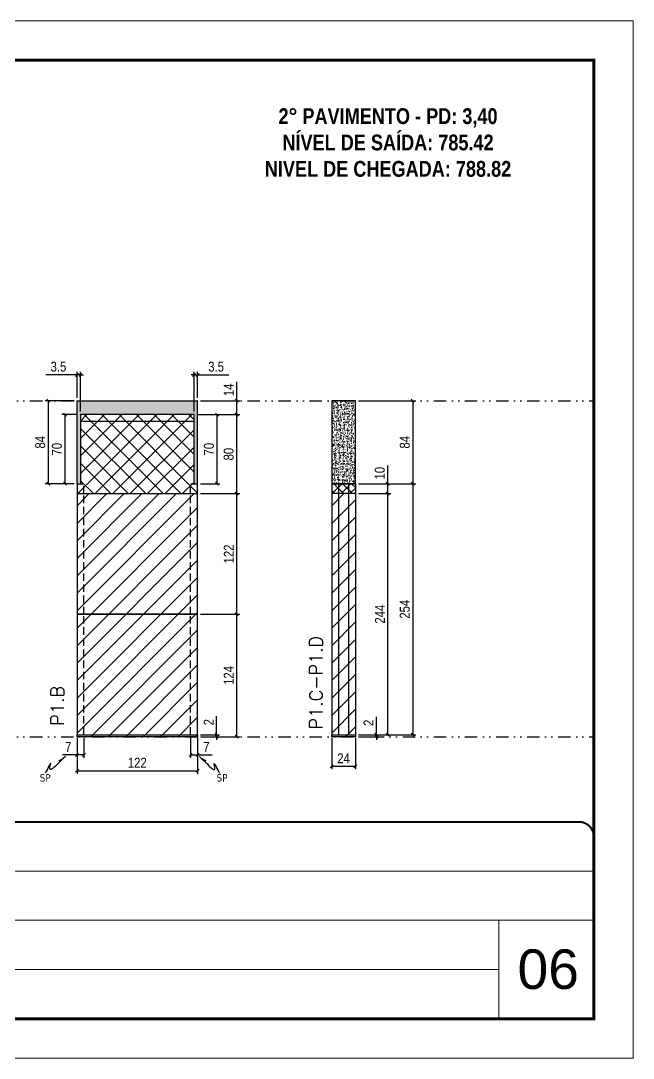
# Model space of a CAD drawing. Extents: x 2201 to 8455, y 252 to 7045.
# Drawn here: x 4665 to 5285, y 4846 to 5896 of the extents above; entities that cross this region are included whole.
import ezdxf

# ---------------------------------------------------------------- set-up
doc = ezdxf.new("R2010")
doc.units = 0
for name, pattern in [('CONTINUO', [0]), ('DASHED', [0.75, 0.5, -0.25]), ('DIVIDE2', [0.625, 0.25, -0.125, 0, -0.125, 0, -0.125]), ('HIDDEN', [0.375, 0.25, -0.125])]:
    doc.linetypes.add(name, pattern=pattern)
for name, color, linetype, lineweight in [('CARIMBO', 255, 'Continuous', 9), ('Folhas', 255, 'Continuous', 9), ('Hachura', 251, 'Continuous', 9), ('SARRAFO DE PRESSAO', 251, 'DASHED', 9), ('Texto Seção', 7, 'Continuous', 15)]:
    doc.layers.add(name, color=color, linetype=linetype, lineweight=lineweight)
for name, color, linetype in [('COTA', 241, 'Continuous'), ('NOMENCLATURA', 7, 'Continuous'), ('Nível', 160, 'Continuous'), ('Painéis', 200, 'Continuous'), ('SARR_2.2x7', 40, 'Continuous'), ('Sarrafo de Pressão', 42, 'HIDDEN'), ('texto', 7, 'Continuous')]:
    doc.layers.add(name, color=color, linetype=linetype)
doc.styles.add('ARIAL', font='arial.ttf')
doc.styles.add('COTA TECNICA', font='techl___.ttf', dxfattribs={"height": 10})
doc.styles.add('COTA TECNICA-50', font='techl___.ttf', dxfattribs={"height": 10})
doc.styles.add('REGUA-120', font='ROMANS.shx', dxfattribs={"height": 15})
doc.styles.add('ROMANC', font='techb___.ttf', dxfattribs={"height": 2.5})
doc.styles.get("Standard").update_dxf_attribs({"font": 'arial.ttf'})
doc.dimstyles.new('COTA PAINEL-50', dxfattribs={"dimtxt": 10, "dimasz": 3, "dimexe": 3, "dimexo": 3, "dimgap": 3, "dimtad": 1, "dimdec": 1, "dimzin": 12, "dimdsep": 46, "dimtxsty": 'COTA TECNICA-50', "dimblk1": 'OBLIQUE', "dimblk2": 'OBLIQUE', "dimsah": 1, "dimcen": 0.9, "dimclrd": 4, "dimclre": 4, "dimclrt": 240, "dimadec": 1, "dimazin": 3, "dimtfac": 1, "dimtdec": 1, "dimtmove": 0, "dimatfit": 3, "dimfxl": 1, "dimtolj": 1, "dimtzin": 12, "dimarcsym": 0})
doc.dimstyles.new('PAINEL', dxfattribs={"dimtxt": 10, "dimasz": 3, "dimexe": 3, "dimexo": 3, "dimgap": 3, "dimtad": 1, "dimdec": 1, "dimzin": 12, "dimdsep": 46, "dimtxsty": 'COTA TECNICA', "dimblk1": 'OBLIQUE', "dimblk2": 'OBLIQUE', "dimsah": 1, "dimcen": 0.9, "dimclrd": 4, "dimclre": 4, "dimclrt": 240, "dimadec": 1, "dimazin": 3, "dimtfac": 1, "dimtdec": 1, "dimtmove": 0, "dimatfit": 3, "dimfxl": 1, "dimtolj": 1, "dimtzin": 12, "dimarcsym": 0})
doc.dimstyles.get("Standard").update_dxf_attribs({"dimtxt": 0.18, "dimasz": 0.18, "dimexe": 0.18, "dimexo": 0.0625, "dimgap": 0.09, "dimtad": 0, "dimtih": 1, "dimtoh": 1, "dimdec": 4, "dimzin": 0, "dimdsep": 46, "dimtxsty": 'Standard', "dimcen": 0.09, "dimadec": 0, "dimazin": 0, "dimtfac": 1, "dimtdec": 4, "dimtofl": 0, "dimtmove": 0, "dimatfit": 3, "dimfxl": 1, "dimtolj": 1, "dimtzin": 0, "dimarcsym": 0})

# ---------------------------------------------------------------- blocks, each defined once
blk = doc.blocks.new('9999999999')
at = {"color": 30, "linetype": 'CONTINUO'}
for p, q in [((98564.6, 34379.6), (99584, 34379.6)), ((98564.6, 34329.8), (99488, 34329.8)), ((99584, 34329.8), (99488, 34329.8)), ((99488, 34329.8), (99488, 34230.2)), ((98564.6, 34280), (99488, 34280))]:
    blk.add_line(p, q, dxfattribs=at)
at = {"color": 30, "linetype": 'CONTINUO', "const_width": 2}
blk.add_lwpolyline([(99584, 34230.2), (99584, 34414.4, 0.414214), (99569, 34429.4), (98229, 34429.4, 0.414214), (98214, 34414.4), (98214, 34245.2, 0.414214), (98229, 34230.2), (99584, 34230.2)], format="xyb", dxfattribs=at)
at = {"layer": 'Folhas'}
blk.add_lwpolyline([(98139, 34190.2), (99624, 34190.2), (99624, 35240.2), (98139, 35240.2)], close=True, dxfattribs=at)
at = {"layer": 'Folhas', "color": 30, "const_width": 3}
blk.add_lwpolyline([(98214, 34230.2), (99584, 34230.2), (99584, 35200.2), (98214, 35200.2)], close=True, dxfattribs=at)
blk = doc.blocks.new('_Oblique')
at = {"color": 0, "linetype": 'ByBlock', "lineweight": -2}
blk.add_line((-0.5, -0.5), (0.5, 0.5), dxfattribs=at)
blk = doc.blocks.new('*D369')
at = {"layer": 'COTA', "color": 4, "lineweight": -2, "transparency": 16777216}
for p, q in [((4721.8, 5170.5), (4721.8, 5134.1)), ((4843.8, 5170.5), (4843.8, 5134.1)), ((4721.8, 5137.1), (4843.8, 5137.1))]:
    blk.add_line(p, q, dxfattribs=at)
at = {"layer": 'Defpoints', "color": 0, "transparency": 16777216}
for p in [(4721.8, 5173.5), (4843.8, 5173.5), (4843.8, 5137.1)]:
    blk.add_point(p, dxfattribs=at)
at = {"layer": 'COTA', "color": 4, "lineweight": -2, "transparency": 16777216, "xscale": 3, "yscale": 3, "zscale": 3, "rotation": 180}
blk.add_blockref('_Oblique', (4721.8, 5137.1), dxfattribs=at)
at = {"layer": 'COTA', "color": 4, "lineweight": -2, "transparency": 16777216, "xscale": 3, "yscale": 3, "zscale": 3}
blk.add_blockref('_Oblique', (4843.8, 5137.1), dxfattribs=at)
at = {"layer": 'COTA', "color": 240, "transparency": 16777216, "insert": (4782.8, 5145.2), "char_height": 10, "attachment_point": 5, "style": 'COTA TECNICA'}
blk.add_mtext('\\A1;122', dxfattribs=at)
blk = doc.blocks.new('*D370')
at = {"layer": 'COTA', "color": 4, "lineweight": -2, "transparency": 16777216}
for p, q in [((4721.8, 5168.5), (4721.8, 5150)), ((4728.8, 5170.5), (4728.8, 5150)), ((4721.8, 5153), (4707.1, 5153)), ((4728.8, 5153), (4721.8, 5153))]:
    blk.add_line(p, q, dxfattribs=at)
at = {"layer": 'Defpoints', "color": 0, "transparency": 16777216}
for p in [(4721.8, 5171.5), (4728.8, 5173.5), (4721.8, 5153)]:
    blk.add_point(p, dxfattribs=at)
at = {"layer": 'COTA', "color": 4, "lineweight": -2, "transparency": 16777216, "xscale": 3, "yscale": 3, "zscale": 3, "rotation": 180}
blk.add_blockref('_Oblique', (4721.8, 5153), dxfattribs=at)
at = {"layer": 'COTA', "color": 4, "lineweight": -2, "transparency": 16777216, "xscale": 3, "yscale": 3, "zscale": 3}
blk.add_blockref('_Oblique', (4728.8, 5153), dxfattribs=at)
at = {"layer": 'COTA', "color": 240, "transparency": 16777216, "insert": (4712.9, 5161.1), "char_height": 10, "attachment_point": 5, "style": 'COTA TECNICA-50'}
blk.add_mtext('\\A1;7', dxfattribs=at)
blk = doc.blocks.new('*D371')
at = {"layer": 'COTA', "color": 4, "lineweight": -2, "transparency": 16777216}
for p, q in [((4836.8, 5170.5), (4836.8, 5150)), ((4843.8, 5168.5), (4843.8, 5150)), ((4836.8, 5153), (4843.8, 5153)), ((4843.8, 5153), (4858.5, 5153))]:
    blk.add_line(p, q, dxfattribs=at)
at = {"layer": 'Defpoints', "color": 0, "transparency": 16777216}
for p in [(4836.8, 5173.5), (4843.8, 5171.5), (4843.8, 5153)]:
    blk.add_point(p, dxfattribs=at)
at = {"layer": 'COTA', "color": 4, "lineweight": -2, "transparency": 16777216, "xscale": 3, "yscale": 3, "zscale": 3, "rotation": 180}
blk.add_blockref('_Oblique', (4836.8, 5153), dxfattribs=at)
at = {"layer": 'COTA', "color": 4, "lineweight": -2, "transparency": 16777216, "xscale": 3, "yscale": 3, "zscale": 3}
blk.add_blockref('_Oblique', (4843.8, 5153), dxfattribs=at)
at = {"layer": 'COTA', "color": 240, "transparency": 16777216, "insert": (4852.7, 5161.1), "char_height": 10, "attachment_point": 5, "style": 'COTA TECNICA-50'}
blk.add_mtext('\\A1;7', dxfattribs=at)
blk = doc.blocks.new('*D372')
at = {"layer": 'COTA', "color": 4, "linetype": 'ByBlock', "lineweight": -2, "transparency": 16777216}
for p, q in [((4846.8, 5295.5), (4886.5, 5295.5)), ((4883.5, 5171.5), (4883.5, 5295.5)), ((4846.8, 5171.5), (4886.5, 5171.5))]:
    blk.add_line(p, q, dxfattribs=at)
at = {"layer": 'Defpoints', "color": 0, "linetype": 'ByBlock', "transparency": 16777216}
for p in [(4843.8, 5295.5), (4883.5, 5295.5), (4843.8, 5171.5)]:
    blk.add_point(p, dxfattribs=at)
at = {"layer": 'COTA', "color": 4, "linetype": 'ByBlock', "lineweight": -2, "transparency": 16777216, "xscale": 3, "yscale": 3, "zscale": 3}
for p, rotation in [((4883.5, 5295.5), 90), ((4883.5, 5171.5), 270)]:
    blk.add_blockref('_Oblique', p, dxfattribs=dict(at, rotation=rotation))
at = {"layer": 'COTA', "color": 240, "linetype": 'ByBlock', "transparency": 16777216, "insert": (4875.4, 5233.5), "char_height": 10, "attachment_point": 5, "rotation": 90, "style": 'COTA TECNICA'}
blk.add_mtext('\\A1;124', dxfattribs=at)
blk = doc.blocks.new('*D373')
at = {"layer": 'COTA', "color": 4, "lineweight": -2, "transparency": 16777216}
for p, q in [((4863.1, 5173.5), (4863.1, 5192.3)), ((4846.8, 5173.5), (4866.1, 5173.5)), ((4846.8, 5171.5), (4866.1, 5171.5)), ((4863.1, 5171.5), (4863.1, 5173.5)), ((4863.1, 5171.5), (4863.1, 5168.5))]:
    blk.add_line(p, q, dxfattribs=at)
at = {"layer": 'Defpoints', "color": 0, "transparency": 16777216}
for p in [(4843.8, 5173.5), (4843.8, 5171.5), (4863.1, 5171.5)]:
    blk.add_point(p, dxfattribs=at)
at = {"layer": 'COTA', "color": 4, "lineweight": -2, "transparency": 16777216, "xscale": 3, "yscale": 3, "zscale": 3}
for p, rotation in [((4863.1, 5173.5), 270), ((4863.1, 5171.5), 90)]:
    blk.add_blockref('_Oblique', p, dxfattribs=dict(at, rotation=rotation))
at = {"layer": 'COTA', "color": 240, "transparency": 16777216, "insert": (4855.1, 5186.2), "char_height": 10, "attachment_point": 5, "rotation": 90, "style": 'COTA TECNICA-50'}
blk.add_mtext('\\A1;2', dxfattribs=at)
blk = doc.blocks.new('*D374')
at = {"layer": 'COTA', "color": 4, "linetype": 'ByBlock', "lineweight": -2, "transparency": 16777216}
for p, q in [((4846.8, 5295.5), (4886.5, 5295.5)), ((4883.5, 5171.5), (4883.5, 5295.5)), ((4846.8, 5171.5), (4886.5, 5171.5))]:
    blk.add_line(p, q, dxfattribs=at)
at = {"layer": 'Defpoints', "color": 0, "linetype": 'ByBlock', "transparency": 16777216}
for p in [(4843.8, 5295.5), (4883.5, 5295.5), (4843.8, 5171.5)]:
    blk.add_point(p, dxfattribs=at)
at = {"layer": 'COTA', "color": 4, "linetype": 'ByBlock', "lineweight": -2, "transparency": 16777216, "xscale": 3, "yscale": 3, "zscale": 3}
for p, rotation in [((4883.5, 5295.5), 90), ((4883.5, 5171.5), 270)]:
    blk.add_blockref('_Oblique', p, dxfattribs=dict(at, rotation=rotation))
at = {"layer": 'COTA', "color": 240, "linetype": 'ByBlock', "transparency": 16777216, "insert": (4875.4, 5233.5), "char_height": 10, "attachment_point": 5, "rotation": 90, "style": 'COTA TECNICA'}
blk.add_mtext('\\A1;124', dxfattribs=at)
blk = doc.blocks.new('*D375')
at = {"layer": 'COTA', "color": 4, "lineweight": -2, "transparency": 16777216}
for p, q in [((4843.3, 5497.5), (4886.5, 5497.5)), ((4883.5, 5417.5), (4883.5, 5497.5)), ((4846.8, 5417.5), (4886.5, 5417.5))]:
    blk.add_line(p, q, dxfattribs=at)
at = {"layer": 'Defpoints', "color": 0, "transparency": 16777216}
for p in [(4840.3, 5497.5), (4883.5, 5497.5), (4843.8, 5417.5)]:
    blk.add_point(p, dxfattribs=at)
at = {"layer": 'COTA', "color": 4, "lineweight": -2, "transparency": 16777216, "xscale": 3, "yscale": 3, "zscale": 3}
for p, rotation in [((4883.5, 5497.5), 90), ((4883.5, 5417.5), 270)]:
    blk.add_blockref('_Oblique', p, dxfattribs=dict(at, rotation=rotation))
at = {"layer": 'COTA', "color": 240, "transparency": 16777216, "insert": (4875.3, 5457.5), "char_height": 10, "attachment_point": 5, "rotation": 90, "style": 'COTA TECNICA-50'}
blk.add_mtext('\\A1;80', dxfattribs=at)
blk = doc.blocks.new('*D376')
at = {"layer": 'COTA', "color": 4, "lineweight": -2, "transparency": 16777216}
for p, q in [((4883.5, 5511.5), (4883.5, 5530.6)), ((4846.8, 5511.5), (4886.5, 5511.5)), ((4883.5, 5497.5), (4883.5, 5511.5)), ((4843.3, 5497.5), (4886.5, 5497.5))]:
    blk.add_line(p, q, dxfattribs=at)
at = {"layer": 'Defpoints', "color": 0, "transparency": 16777216}
for p in [(4843.8, 5511.5), (4883.5, 5511.5), (4840.3, 5497.5)]:
    blk.add_point(p, dxfattribs=at)
at = {"layer": 'COTA', "color": 4, "lineweight": -2, "transparency": 16777216, "xscale": 3, "yscale": 3, "zscale": 3}
for p, rotation in [((4883.5, 5511.5), 90), ((4883.5, 5497.5), 270)]:
    blk.add_blockref('_Oblique', p, dxfattribs=dict(at, rotation=rotation))
at = {"layer": 'COTA', "color": 240, "transparency": 16777216, "insert": (4875.4, 5522.6), "char_height": 10, "attachment_point": 5, "rotation": 90, "style": 'COTA TECNICA-50'}
blk.add_mtext('\\A1;14', dxfattribs=at)
blk = doc.blocks.new('*D460')
at = {"layer": 'COTA', "color": 4, "lineweight": -2, "transparency": 16777216}
for p, q in [((4979.6, 5170.5), (4979.6, 5138.6)), ((5003.6, 5170.5), (5003.6, 5138.6)), ((4979.6, 5141.6), (5003.6, 5141.6))]:
    blk.add_line(p, q, dxfattribs=at)
at = {"layer": 'Defpoints', "color": 0, "transparency": 16777216}
for p in [(4979.6, 5173.5), (5003.6, 5173.5), (5003.6, 5141.6)]:
    blk.add_point(p, dxfattribs=at)
at = {"layer": 'COTA', "color": 4, "lineweight": -2, "transparency": 16777216, "xscale": 3, "yscale": 3, "zscale": 3, "rotation": 180}
blk.add_blockref('_Oblique', (4979.6, 5141.6), dxfattribs=at)
at = {"layer": 'COTA', "color": 4, "lineweight": -2, "transparency": 16777216, "xscale": 3, "yscale": 3, "zscale": 3}
blk.add_blockref('_Oblique', (5003.6, 5141.6), dxfattribs=at)
at = {"layer": 'COTA', "color": 240, "transparency": 16777216, "insert": (4991.6, 5149.7), "char_height": 10, "attachment_point": 5, "style": 'COTA TECNICA'}
blk.add_mtext('\\A1;24', dxfattribs=at)
blk = doc.blocks.new('*D461')
at = {"layer": 'COTA', "color": 4, "lineweight": -2, "transparency": 16777216}
for p, q in [((5024.8, 5173.5), (5024.8, 5191.6)), ((5006.6, 5173.5), (5027.8, 5173.5)), ((5006.6, 5171.5), (5027.8, 5171.5)), ((5024.8, 5171.5), (5024.8, 5173.5)), ((5024.8, 5171.5), (5024.8, 5168.5))]:
    blk.add_line(p, q, dxfattribs=at)
at = {"layer": 'Defpoints', "color": 0, "transparency": 16777216}
for p in [(5003.6, 5173.5), (5003.6, 5171.5), (5024.8, 5173.5)]:
    blk.add_point(p, dxfattribs=at)
at = {"layer": 'COTA', "color": 4, "lineweight": -2, "transparency": 16777216, "xscale": 3, "yscale": 3, "zscale": 3}
for p, rotation in [((5024.8, 5173.5), 270), ((5024.8, 5171.5), 90)]:
    blk.add_blockref('_Oblique', p, dxfattribs=dict(at, rotation=rotation))
at = {"layer": 'COTA', "color": 240, "transparency": 16777216, "insert": (5016.8, 5185.6), "char_height": 10, "attachment_point": 5, "rotation": 90, "style": 'COTA TECNICA-50'}
blk.add_mtext('\\A1;2', dxfattribs=at)
blk = doc.blocks.new('*D774')
at = {"layer": 'COTA', "color": 4, "linetype": 'ByBlock', "lineweight": -2, "transparency": 16777216}
for p, q in [((5006.6, 5511.5), (5064.7, 5511.5)), ((5061.7, 5511.5), (5061.7, 5427.5)), ((5006.6, 5427.5), (5064.7, 5427.5))]:
    blk.add_line(p, q, dxfattribs=at)
at = {"layer": 'Defpoints', "color": 0, "linetype": 'ByBlock', "transparency": 16777216}
for p in [(5003.6, 5511.5), (5003.6, 5427.5), (5061.7, 5427.5)]:
    blk.add_point(p, dxfattribs=at)
at = {"layer": 'COTA', "color": 4, "linetype": 'ByBlock', "lineweight": -2, "transparency": 16777216, "xscale": 3, "yscale": 3, "zscale": 3}
for p, rotation in [((5061.7, 5511.5), 90), ((5061.7, 5427.5), 270)]:
    blk.add_blockref('_Oblique', p, dxfattribs=dict(at, rotation=rotation))
at = {"layer": 'COTA', "color": 240, "linetype": 'ByBlock', "transparency": 16777216, "insert": (5053.6, 5469.5), "char_height": 10, "attachment_point": 5, "rotation": 90, "style": 'COTA TECNICA'}
blk.add_mtext('\\A1;84', dxfattribs=at)
blk = doc.blocks.new('*D775')
at = {"layer": 'COTA', "color": 4, "lineweight": -2, "transparency": 16777216}
for p, q in [((5036.4, 5427.5), (5036.4, 5445.9)), ((5006.6, 5427.5), (5039.4, 5427.5)), ((5036.4, 5417.5), (5036.4, 5427.5)), ((5006.6, 5417.5), (5039.4, 5417.5))]:
    blk.add_line(p, q, dxfattribs=at)
at = {"layer": 'Defpoints', "color": 0, "transparency": 16777216}
for p in [(5003.6, 5427.5), (5036.4, 5427.5), (5003.6, 5417.5)]:
    blk.add_point(p, dxfattribs=at)
at = {"layer": 'COTA', "color": 4, "lineweight": -2, "transparency": 16777216, "xscale": 3, "yscale": 3, "zscale": 3}
for p, rotation in [((5036.4, 5427.5), 90), ((5036.4, 5417.5), 270)]:
    blk.add_blockref('_Oblique', p, dxfattribs=dict(at, rotation=rotation))
at = {"layer": 'COTA', "color": 240, "transparency": 16777216, "insert": (5028.3, 5438.2), "char_height": 10, "attachment_point": 5, "rotation": 90, "style": 'COTA TECNICA-50'}
blk.add_mtext('\\A1;10', dxfattribs=at)
blk = doc.blocks.new('*D462')
at = {"layer": 'COTA', "color": 4, "lineweight": -2, "transparency": 16777216}
for p, q in [((4846.8, 5417.5), (4886.5, 5417.5)), ((4883.5, 5295.5), (4883.5, 5417.5)), ((4846.8, 5295.5), (4886.5, 5295.5))]:
    blk.add_line(p, q, dxfattribs=at)
at = {"layer": 'Defpoints', "color": 0, "transparency": 16777216}
for p in [(4843.8, 5417.5), (4883.5, 5417.5), (4843.8, 5295.5)]:
    blk.add_point(p, dxfattribs=at)
at = {"layer": 'COTA', "color": 4, "lineweight": -2, "transparency": 16777216, "xscale": 3, "yscale": 3, "zscale": 3}
for p, rotation in [((4883.5, 5417.5), 90), ((4883.5, 5295.5), 270)]:
    blk.add_blockref('_Oblique', p, dxfattribs=dict(at, rotation=rotation))
at = {"layer": 'COTA', "color": 240, "transparency": 16777216, "insert": (4875.4, 5356.5), "char_height": 10, "attachment_point": 5, "rotation": 90, "style": 'COTA TECNICA-50'}
blk.add_mtext('\\A1;122', dxfattribs=at)
blk = doc.blocks.new('*D776')
at = {"layer": 'COTA', "color": 4, "lineweight": -2, "transparency": 16777216}
for p, q in [((5006.6, 5417.5), (5039.4, 5417.5)), ((5036.4, 5173.5), (5036.4, 5417.5)), ((5006.6, 5173.5), (5039.4, 5173.5))]:
    blk.add_line(p, q, dxfattribs=at)
at = {"layer": 'Defpoints', "color": 0, "transparency": 16777216}
for p in [(5003.6, 5417.5), (5036.4, 5417.5), (5003.6, 5173.5)]:
    blk.add_point(p, dxfattribs=at)
at = {"layer": 'COTA', "color": 4, "lineweight": -2, "transparency": 16777216, "xscale": 3, "yscale": 3, "zscale": 3}
for p, rotation in [((5036.4, 5417.5), 90), ((5036.4, 5173.5), 270)]:
    blk.add_blockref('_Oblique', p, dxfattribs=dict(at, rotation=rotation))
at = {"layer": 'COTA', "color": 240, "transparency": 16777216, "insert": (5028.4, 5295.5), "char_height": 10, "attachment_point": 5, "rotation": 90, "style": 'COTA TECNICA'}
blk.add_mtext('\\A1;244', dxfattribs=at)
blk = doc.blocks.new('*D777')
at = {"layer": 'COTA', "color": 4, "lineweight": -2, "transparency": 16777216}
for p, q in [((4843.3, 5497.5), (4866.4, 5497.5)), ((4863.4, 5497.5), (4863.4, 5427.5)), ((4846.8, 5427.5), (4866.4, 5427.5))]:
    blk.add_line(p, q, dxfattribs=at)
at = {"layer": 'Defpoints', "color": 0, "transparency": 16777216}
for p in [(4840.3, 5497.5), (4843.8, 5427.5), (4863.4, 5427.5)]:
    blk.add_point(p, dxfattribs=at)
at = {"layer": 'COTA', "color": 4, "lineweight": -2, "transparency": 16777216, "xscale": 3, "yscale": 3, "zscale": 3}
for p, rotation in [((4863.4, 5497.5), 90), ((4863.4, 5427.5), 270)]:
    blk.add_blockref('_Oblique', p, dxfattribs=dict(at, rotation=rotation))
at = {"layer": 'COTA', "color": 240, "transparency": 16777216, "insert": (4855.3, 5462.5), "char_height": 10, "attachment_point": 5, "rotation": 90, "style": 'COTA TECNICA'}
blk.add_mtext('\\A1;70', dxfattribs=at)
blk = doc.blocks.new('*D778')
at = {"layer": 'COTA', "color": 4, "lineweight": -2, "transparency": 16777216}
for p, q in [((4722.3, 5497.5), (4706.5, 5497.5)), ((4709.5, 5497.5), (4709.5, 5427.5)), ((4718.8, 5427.5), (4706.5, 5427.5))]:
    blk.add_line(p, q, dxfattribs=at)
at = {"layer": 'Defpoints', "color": 0, "transparency": 16777216}
for p in [(4725.3, 5497.5), (4709.5, 5427.5), (4721.8, 5427.5)]:
    blk.add_point(p, dxfattribs=at)
at = {"layer": 'COTA', "color": 4, "lineweight": -2, "transparency": 16777216, "xscale": 3, "yscale": 3, "zscale": 3}
for p, rotation in [((4709.5, 5497.5), 90), ((4709.5, 5427.5), 270)]:
    blk.add_blockref('_Oblique', p, dxfattribs=dict(at, rotation=rotation))
at = {"layer": 'COTA', "color": 240, "transparency": 16777216, "insert": (4701.4, 5462.5), "char_height": 10, "attachment_point": 5, "rotation": 90, "style": 'COTA TECNICA'}
blk.add_mtext('\\A1;70', dxfattribs=at)
blk = doc.blocks.new('*D779')
at = {"layer": 'COTA', "color": 4, "lineweight": -2, "transparency": 16777216}
for p, q in [((4721.8, 5537.7), (4690.2, 5537.7)), ((4721.8, 5514.5), (4721.8, 5540.7)), ((4725.3, 5537.7), (4721.8, 5537.7)), ((4725.3, 5500.5), (4725.3, 5540.7)), ((4725.3, 5537.7), (4728.3, 5537.7))]:
    blk.add_line(p, q, dxfattribs=at)
at = {"layer": 'Defpoints', "color": 0, "transparency": 16777216}
for p in [(4721.8, 5537.7), (4721.8, 5511.5), (4725.3, 5497.5)]:
    blk.add_point(p, dxfattribs=at)
at = {"layer": 'COTA', "color": 4, "lineweight": -2, "transparency": 16777216, "xscale": 3, "yscale": 3, "zscale": 3}
blk.add_blockref('_Oblique', (4721.8, 5537.7), dxfattribs=at)
at = {"layer": 'COTA', "color": 4, "lineweight": -2, "transparency": 16777216, "xscale": 3, "yscale": 3, "zscale": 3, "rotation": 180}
blk.add_blockref('_Oblique', (4725.3, 5537.7), dxfattribs=at)
at = {"layer": 'COTA', "color": 240, "transparency": 16777216, "insert": (4703, 5546), "char_height": 10, "attachment_point": 5, "style": 'COTA TECNICA'}
blk.add_mtext('\\A1;3.5', dxfattribs=at)
blk = doc.blocks.new('*D780')
at = {"layer": 'COTA', "color": 4, "lineweight": -2, "transparency": 16777216}
for p, q in [((4840.3, 5537.7), (4837.3, 5537.7)), ((4840.3, 5500.5), (4840.3, 5540.7)), ((4840.3, 5537.7), (4843.8, 5537.7)), ((4843.8, 5514.5), (4843.8, 5540.7)), ((4843.8, 5537.7), (4875.4, 5537.7))]:
    blk.add_line(p, q, dxfattribs=at)
at = {"layer": 'Defpoints', "color": 0, "transparency": 16777216}
for p in [(4843.8, 5537.7), (4843.8, 5511.5), (4840.3, 5497.5)]:
    blk.add_point(p, dxfattribs=at)
at = {"layer": 'COTA', "color": 4, "lineweight": -2, "transparency": 16777216, "xscale": 3, "yscale": 3, "zscale": 3}
blk.add_blockref('_Oblique', (4840.3, 5537.7), dxfattribs=at)
at = {"layer": 'COTA', "color": 4, "lineweight": -2, "transparency": 16777216, "xscale": 3, "yscale": 3, "zscale": 3, "rotation": 180}
blk.add_blockref('_Oblique', (4843.8, 5537.7), dxfattribs=at)
at = {"layer": 'COTA', "color": 240, "transparency": 16777216, "insert": (4862.6, 5546), "char_height": 10, "attachment_point": 5, "style": 'COTA TECNICA'}
blk.add_mtext('\\A1;3.5', dxfattribs=at)
blk = doc.blocks.new('*D450')
at = {"layer": 'COTA', "color": 4, "lineweight": -2, "transparency": 16777216}
for p, q in [((5006.6, 5427.5), (5064.7, 5427.5)), ((5061.7, 5427.5), (5061.7, 5173.5)), ((5006.6, 5173.5), (5064.7, 5173.5))]:
    blk.add_line(p, q, dxfattribs=at)
at = {"layer": 'Defpoints', "color": 0, "transparency": 16777216}
for p in [(5003.6, 5427.5), (5003.6, 5173.5), (5061.7, 5173.5)]:
    blk.add_point(p, dxfattribs=at)
at = {"layer": 'COTA', "color": 4, "lineweight": -2, "transparency": 16777216, "xscale": 3, "yscale": 3, "zscale": 3}
for p, rotation in [((5061.7, 5427.5), 90), ((5061.7, 5173.5), 270)]:
    blk.add_blockref('_Oblique', p, dxfattribs=dict(at, rotation=rotation))
at = {"layer": 'COTA', "color": 240, "transparency": 16777216, "insert": (5053.6, 5300.5), "char_height": 10, "attachment_point": 5, "rotation": 90, "style": 'COTA TECNICA'}
blk.add_mtext('\\A1;254', dxfattribs=at)
blk = doc.blocks.new('*D574')
at = {"layer": 'COTA', "color": 4, "lineweight": -2, "transparency": 16777216}
for p, q in [((4718.8, 5511.5), (4689.7, 5511.5)), ((4692.7, 5511.5), (4692.7, 5427.5)), ((4718.8, 5427.5), (4689.7, 5427.5))]:
    blk.add_line(p, q, dxfattribs=at)
at = {"layer": 'Defpoints', "color": 0, "transparency": 16777216}
for p in [(4721.8, 5511.5), (4692.7, 5427.5), (4721.8, 5427.5)]:
    blk.add_point(p, dxfattribs=at)
at = {"layer": 'COTA', "color": 4, "lineweight": -2, "transparency": 16777216, "xscale": 3, "yscale": 3, "zscale": 3}
for p, rotation in [((4692.7, 5511.5), 90), ((4692.7, 5427.5), 270)]:
    blk.add_blockref('_Oblique', p, dxfattribs=dict(at, rotation=rotation))
at = {"layer": 'COTA', "color": 240, "transparency": 16777216, "insert": (4684.6, 5469.5), "char_height": 10, "attachment_point": 5, "rotation": 90, "style": 'COTA TECNICA'}
blk.add_mtext('\\A1;84', dxfattribs=at)

msp = doc.modelspace()

# ---------------------------------------------------------------- hatches: boundary and pattern name
at = {"layer": 'COTA', "linetype": 'ByBlock'}
h = msp.add_hatch(dxfattribs=at)
h.set_pattern_fill('AR-CONC', color=256, scale=0.03)
h.set_pattern_definition([(50, (-167614.649, -105473.8634), (5.46554007, -0.47817257), [0.5715, -6.2865]), (355, (-167614.649, -105473.8634), (-1.05730264, 5.73170536), [0.4572, -5.02921753]), (100.4514447, (-167614.1936, -105473.903), (4.40823741, 5.25353256), [0.48570026, -5.34270734]), (46.1842, (-167614.649, -105472.3394), (8.13237123, -1.26126984), [0.85725, -9.42975]), (96.6355576, (-167613.971, -105472.4445), (7.12212402, 7.42278374), [0.7285507, -8.01406824]), (351.184151, (-167614.649, -105472.339), (7.12212402, 7.42278374), [0.685799, -7.54379196]), (21, (-167613.887, -105472.7204), (4.54843174, -3.06795595), [0.5715, -6.2865]), (326, (-167613.887, -105472.7204), (1.85406085, 5.52563898), [0.4572, -5.0292]), (71.451445, (-167613.508, -105472.976), (6.40249258, 2.45768307), [0.48570026, -5.34269813]), (37.5, (-167614.649, -105473.8634), (0.092658098, 2.536651166), [0, -4.96824, 0, -5.1054, 0, -5.04825]), (7.5, (-167614.649, -105473.8634), (2.004589875, 3.005417245), [0, -2.91084, 0, -4.85394, 0, -1.92405]), (327.5, (-167616.3483, -105473.8634), (4.067717855, -0.17186232), [0, -1.905, 0, -5.9436, 0, -7.8867]), (317.5, (-167617.1103, -105473.8634), (4.44387544, 0.76279473), [0, -2.4765, 0, -3.94716, 0, -5.6007])])
h.paths.add_polyline_path([(4840.31, 5497.5), (4840.31, 5427.5), (4843.81, 5427.5), (4843.81, 5511.5), (4721.81, 5511.5), (4721.81, 5427.5), (4725.31, 5427.5), (4725.31, 5497.5)])
h = msp.add_hatch(dxfattribs=at)
h.set_pattern_fill('AR-CONC', color=256, scale=0.03)
h.set_pattern_definition([(50, (-4104.5315, 1399.5084), (5.46554, -0.4781726), [0.5715, -6.2865]), (355, (-4104.5315, 1399.5084), (-1.0573026, 5.7317054), [0.4572, -5.0292175]), (100.451445, (-4104.076, 1399.4685), (4.4082374, 5.2535326), [0.4857003, -5.3427073]), (46.1842, (-4104.5315, 1401.0324), (8.132371, -1.26127), [0.85725, -9.42975]), (96.63556, (-4103.854, 1400.927), (7.122124, 7.422784), [0.728551, -8.014068]), (351.18415, (-4104.5315, 1401.032), (7.122124, 7.422784), [0.685799, -7.543792]), (21, (-4103.7695, 1400.6514), (4.5484317, -3.067956), [0.5715, -6.2865]), (326, (-4103.7695, 1400.6514), (1.854061, 5.525639), [0.4572, -5.0292]), (71.451445, (-4103.3905, 1400.3957), (6.4024926, 2.457683), [0.4857003, -5.342698]), (37.5, (-4104.5315, 1399.5084), (0.0926581, 2.53665117), [0, -4.96824, 0, -5.1054, 0, -5.04825]), (7.5, (-4104.5315, 1399.5084), (2.0045899, 3.00541724), [0, -2.91084, 0, -4.85394, 0, -1.92405]), (327.5, (-4106.2308, 1399.5084), (4.06771786, -0.1718623), [0, -1.905, 0, -5.9436, 0, -7.8867]), (317.5, (-4106.9928, 1399.5084), (4.4438754, 0.7627947), [0, -2.4765, 0, -3.94716, 0, -5.6007])])
h.paths.add_polyline_path([(5003.59, 5511.5), (4979.59, 5511.5), (4979.59, 5427.5), (5003.59, 5427.5)])
at = {"layer": 'Hachura', "linetype": 'ByBlock'}
h = msp.add_hatch(dxfattribs=at)
h.set_pattern_fill('ANSI37', color=256, scale=100)
h.set_pattern_definition([(45, (-112428.315, -29567.54), (-8.8388348, 8.8388348), []), (135, (-112428.315, -29567.54), (-8.8388348, -8.8388348), [])])
h.paths.add_polyline_path([(4840.31, 5427.5), (4840.31, 5497.5), (4725.31, 5497.5), (4725.31, 5427.5), (4721.81, 5427.5), (4721.81, 5417.5), (4843.81, 5417.5), (4843.81, 5427.5)])
h = msp.add_hatch(dxfattribs=at)
h.set_pattern_fill('ANSI37', color=256, scale=2)
h.set_pattern_definition([(45, (-167614.649, -105473.8634), (-4.49012806, 4.49012806), []), (135, (-167614.649, -105473.8634), (-4.49012806, -4.49012806), [])])
h.paths.add_polyline_path([(5003.59, 5417.5), (5003.59, 5427.5), (4979.59, 5427.5), (4979.59, 5417.5)])
h = msp.add_hatch(dxfattribs=at)
h.set_pattern_fill('ANSI31', color=256, scale=100)
h.set_pattern_definition([(45, (-112428.315, -29879.775), (-8.8388348, 8.8388348), [])])
h.paths.add_polyline_path([(4843.81, 5417.5), (4721.81, 5417.5), (4721.81, 5171.5), (4843.81, 5171.5)])
h = msp.add_hatch(dxfattribs=at)
h.set_pattern_fill('ANSI31', color=256, scale=100)
h.set_pattern_definition([(45, (-112170.536, -29879.775), (-8.8388348, 8.8388348), [])])
h.paths.add_polyline_path([(5003.59, 5171.5), (5003.59, 5417.5), (4979.59, 5417.5), (4979.59, 5171.5)])

# ---------------------------------------------------------------- linework, layer by layer
at = {"layer": 'COTA', "linetype": 'ByBlock'}
for p, q in [((4721.81, 5427.5), (4721.81, 5511.5)), ((4721.81, 5511.5), (4843.81, 5511.5)), ((4843.81, 5427.5), (4843.81, 5511.5))]:
    msp.add_line(p, q, dxfattribs=at)
msp.add_lwpolyline([(4979.59, 5427.48), (5003.59, 5427.48), (5003.59, 5511.5), (4979.59, 5511.5)], close=True, dxfattribs=at)
at = {"layer": 'Nível', "color": 4, "linetype": 'DIVIDE2', "ltscale": 50}
for p, q in [((4265.34, 5511.5), (5244.87, 5511.5)), ((4265.34, 5171.5), (5244.87, 5171.5))]:
    msp.add_line(p, q, dxfattribs=at)
at = {"layer": 'Painéis'}
for p, q in [((4840.31, 5497.5), (4725.31, 5497.5)), ((4725.31, 5497.5), (4725.31, 5427.5)), ((4840.31, 5427.5), (4840.31, 5497.5)), ((4721.81, 5427.5), (4725.31, 5427.5)), ((4721.81, 5427.5), (4721.81, 5417.5)), ((4840.31, 5427.5), (4843.81, 5427.5)), ((4843.81, 5417.5), (4843.81, 5427.5)), ((4979.59, 5427.5), (5003.59, 5427.5)), ((4979.59, 5427.48), (4979.59, 5173.5)), ((4979.59, 5427.48), (5003.59, 5427.48)), ((5003.59, 5427.48), (4979.59, 5427.48)), ((5003.59, 5427.48), (5003.59, 5173.5)), ((4721.81, 5417.5), (4721.81, 5295.5)), ((4721.81, 5417.5), (4843.81, 5417.5)), ((4843.81, 5295.5), (4843.81, 5417.5)), ((5003.59, 5417.5), (4979.59, 5417.5)), ((4843.81, 5295.5), (4721.81, 5295.5)), ((4721.81, 5295.5), (4721.81, 5173.5)), ((4721.81, 5295.5), (4843.81, 5295.5)), ((4843.81, 5173.5), (4843.81, 5295.5)), ((4721.81, 5173.5), (4843.81, 5173.5)), ((4979.59, 5173.5), (5003.59, 5173.5)), ((4979.59, 5173.5), (5003.59, 5173.5)), ((4979.59, 5171.5), (4979.59, 5173.5)), ((5003.59, 5171.5), (4979.59, 5171.5)), ((5003.59, 5173.5), (5003.59, 5171.5))]:
    msp.add_line(p, q, dxfattribs=at)
msp.add_lwpolyline([(4843.81, 5171.5), (4721.81, 5171.5), (4721.81, 5173.5), (4843.81, 5173.5)], close=True, dxfattribs=at)
at = {"layer": 'SARR_2.2x7'}
for p, q in [((4840.31, 5490.5), (4725.31, 5490.5)), ((4986.59, 5427.48), (4986.59, 5173.5)), ((4996.59, 5427.48), (4996.59, 5173.5))]:
    msp.add_line(p, q, dxfattribs=at)
at = {"layer": 'Sarrafo de Pressão', "ltscale": 30}
for p, q in [((4725.31, 5427.5), (4728.81, 5427.5)), ((4728.81, 5417.5), (4728.81, 5427.5)), ((4836.81, 5417.5), (4836.81, 5427.5)), ((4836.81, 5427.5), (4840.31, 5427.5)), ((4728.81, 5295.5), (4728.81, 5417.5)), ((4836.81, 5295.5), (4836.81, 5417.5)), ((4728.81, 5173.5), (4728.81, 5295.5)), ((4836.81, 5173.5), (4836.81, 5295.5))]:
    msp.add_line(p, q, dxfattribs=at)

# ---------------------------------------------------------------- block references
at = {"layer": 'SARRAFO DE PRESSAO', "color": 6, "linetype": 'ByBlock'}
msp.add_blockref('9999999999', (-94339.11, -29344.12), dxfattribs=at)

# ---------------------------------------------------------------- texts
at = {"layer": 'CARIMBO', "style": 'ARIAL'}
msp.add_text('06', height=40, dxfattribs=at).set_placement((5167.73, 4916.23))
at = {"layer": 'NOMENCLATURA', "color": 2, "insert": (5036.61, 5834.23), "char_height": 16, "attachment_point": 2, "style": 'ROMANC'}
msp.add_mtext_dynamic_manual_height_columns('\\P2° PAVIMENTO - PD: 3,40\\PNÍVEL DE SAÍDA: 785.42\\PNIVEL DE CHEGADA: 788.82', width=328.3607, gutter_width=1, heights=[0], dxfattribs=at)
at = {"layer": 'texto', "color": 0, "char_height": 7.5, "attachment_point": 5}
for insert in [(4689.56, 5129.82), (4868.59, 5129.82)]:
    msp.add_mtext('{\\fTahoma|b0|i0|c0|p34;\\C4;SP}', dxfattribs=dict(at, insert=insert))
at = {"layer": 'Texto Seção', "char_height": 13, "width": 285.3299, "attachment_point": 7, "rotation": 90, "style": 'REGUA-120'}
for s, insert in [('\\pxt4;P1.C-P1.D', (4970.14, 5178.91)), ('P1.B', (4708.34, 5182.75))]:
    msp.add_mtext(s, dxfattribs=dict(at, insert=insert))

# ---------------------------------------------------------------- dimensions: what is measured, and where the dimension line sits
at = {"layer": 'COTA'}
for base, p1, p2, dimstyle, picture, middle in [((4721.81, 5537.75), (4725.31, 5497.5), (4721.81, 5511.5), 'PAINEL', '*D779', (4703.01, 5545.97)), ((4843.81, 5537.75), (4840.31, 5497.5), (4843.81, 5511.5), 'PAINEL', '*D780', (4862.62, 5545.97)), ((4843.81, 5152.99), (4836.81, 5173.5), (4843.81, 5171.5), 'COTA PAINEL-50', '*D371', (4852.68, 5161.06))]:
    dim = msp.add_linear_dim(base=base, p1=p1, p2=p2, dimstyle=dimstyle, dxfattribs=at)
    dim.commit()
    dim.dimension.update_dxf_attribs({"geometry": picture, "text_midpoint": middle})
for base, p1, p2, angle, dimstyle, picture, middle in [((4883.45, 5511.5), (4840.31, 5497.5), (4843.81, 5511.5), 90, 'COTA PAINEL-50', '*D376', (4875.38, 5522.56)), ((4692.7, 5427.5), (4721.81, 5511.5), (4721.81, 5427.5), 90, 'PAINEL', '*D574', (4684.61, 5469.5)), ((4709.46, 5427.5), (4725.31, 5497.5), (4721.81, 5427.5), 90, 'PAINEL', '*D778', (4701.35, 5462.5)), ((4883.45, 5497.5), (4843.81, 5417.5), (4840.31, 5497.5), 90, 'COTA PAINEL-50', '*D375', (4875.33, 5457.5)), ((4863.41, 5427.5), (4840.31, 5497.5), (4843.81, 5427.5), 90, 'PAINEL', '*D777', (4855.3, 5462.5)), ((5036.45, 5427.5), (5003.59, 5417.5), (5003.59, 5427.5), 90, 'COTA PAINEL-50', '*D775', (5028.34, 5438.22)), ((5061.7, 5173.5), (5003.59, 5427.5), (5003.59, 5173.5), 90, 'PAINEL', '*D450', (5053.59, 5300.5)), ((4883.45, 5417.5), (4843.81, 5295.5), (4843.81, 5417.5), 90, 'COTA PAINEL-50', '*D462', (4875.4, 5356.5)), ((5036.45, 5417.5), (5003.59, 5173.5), (5003.59, 5417.5), 90, 'PAINEL', '*D776', (5028.37, 5295.5)), ((4721.81, 5152.99), (4728.81, 5173.5), (4721.81, 5171.5), 180, 'COTA PAINEL-50', '*D370', (4712.95, 5161.06))]:
    dim = msp.add_linear_dim(base=base, p1=p1, p2=p2, angle=angle, dimstyle=dimstyle, dxfattribs=at)
    dim.commit()
    dim.dimension.update_dxf_attribs({"geometry": picture, "text_midpoint": middle})
at = {"layer": 'COTA', "linetype": 'ByBlock'}
dim = msp.add_linear_dim(base=(5061.7, 5427.48), p1=(5003.59, 5511.5), p2=(5003.59, 5427.48), angle=90, dimstyle='PAINEL', dxfattribs=at)
dim.commit()
dim.dimension.update_dxf_attribs({"geometry": '*D774', "text_midpoint": (5053.6, 5469.49)})
for picture in ['*D372', '*D374']:
    dim = msp.add_aligned_dim(p1=(4843.81, 5171.5), p2=(4843.81, 5295.5), distance=-39.64, dimstyle='PAINEL', dxfattribs=at)
    dim.commit()
    dim.dimension.update_dxf_attribs({"geometry": picture, "text_midpoint": (4875.38, 5233.5)})
at = {"layer": 'COTA'}
for base, p1, p2, picture, middle in [((4863.07, 5171.5), (4843.81, 5173.5), (4843.81, 5171.5), '*D373', (4863.07, 5186.25)), ((5024.78, 5173.5), (5003.59, 5171.5), (5003.59, 5173.5), '*D461', (5024.78, 5185.56))]:
    dim = msp.add_linear_dim(base=base, p1=p1, p2=p2, angle=90, dimstyle='COTA PAINEL-50', dxfattribs=at)
    dim.commit()
    dim.dimension.update_dxf_attribs({"geometry": picture, "text_midpoint": middle, "dimtype": 160})
for base, p1, p2, picture, middle in [((4843.81, 5137.14), (4721.81, 5173.5), (4843.81, 5173.5), '*D369', (4782.81, 5145.2)), ((5003.59, 5141.61), (4979.59, 5173.5), (5003.59, 5173.5), '*D460', (4991.59, 5149.68))]:
    dim = msp.add_linear_dim(base=base, p1=p1, p2=p2, dimstyle='PAINEL', override={"dimarcsym": 2}, dxfattribs=at)
    dim.commit()
    dim.dimension.update_dxf_attribs({"geometry": picture, "text_midpoint": middle})

# ---------------------------------------------------------------- leaders
at = {"layer": 'COTA', "path_type": 1}
for points in [[(4709.98, 5151.32), (4694.2, 5139.48), (4695.12, 5144.29), (4689.57, 5134.51)], [(4845.64, 5151.32), (4861.43, 5139.48), (4860.5, 5144.29), (4866.05, 5134.51)]]:
    msp.add_leader(points, dimstyle='Standard', override={"dimasz": 8}, dxfattribs=at)

doc.saveas('drawing.dxf')
